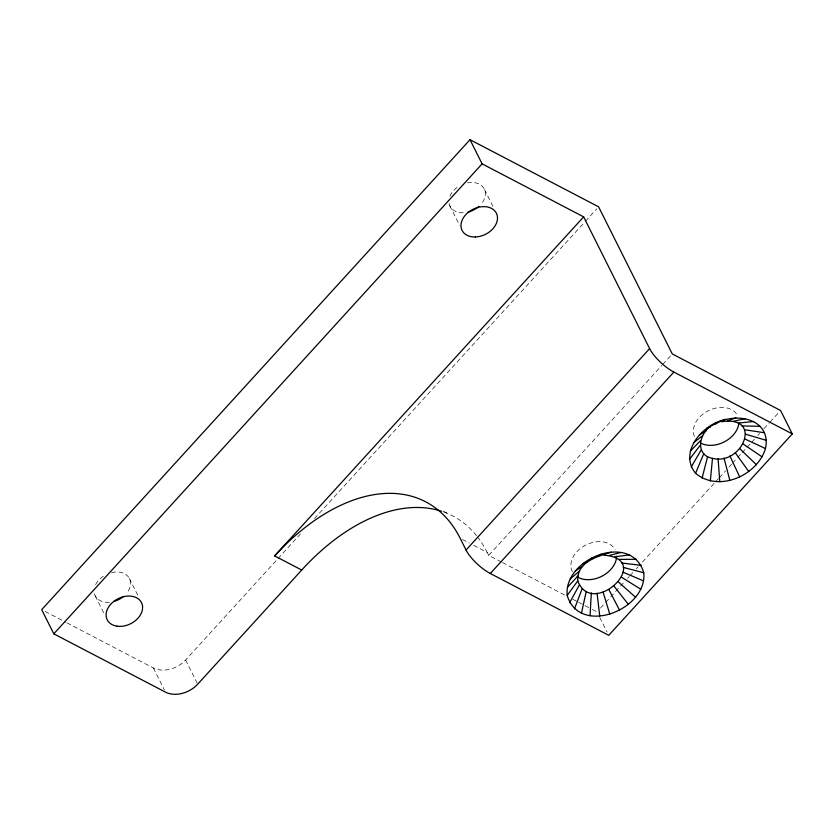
<?xml version="1.0" encoding="UTF-8"?>
<svg xmlns="http://www.w3.org/2000/svg" width="834" height="834" viewBox="0 0 834 834"><rect width="100%" height="100%" fill="white"/><g stroke="black" fill="none" stroke-linecap="round" stroke-linejoin="round"><path stroke-width="0.63" stroke-dasharray="4.17 3.13" d="M67.033 622.883L153.373 667.961A23.957 17.493 -26.6 0 0 185.586 660.017L300.459 533.969M314.491 518.571L584.582 222.219M585.458 221.26L596.852 208.75M501.39 561.991L488.724 555.371L661.789 365.459M662.665 364.5L671.412 354.909M600.501 608.069L604.879 603.274M605.755 602.315L624.103 582.174M627.606 578.337L629.347 576.419M630.223 575.46L632.85 572.583M636.342 568.746L638.093 566.828M642.461 562.033L715.009 482.417M715.885 481.458L718.512 478.58M719.388 477.621L725.507 470.908M728.999 467.071L731.626 464.194M732.492 463.235L736.87 458.439M737.736 457.48L741.238 453.644M742.114 452.685L754.353 439.257M757.845 435.421L759.597 433.503M763.965 428.707L769.209 422.953M770.084 421.994L779.696 411.443M443.115 511.054L448.755 513.994M462.443 539.483L469.208 543.017M473.722 545.373L487.254 552.442L488.724 555.371M502.548 562.585L565.9 595.664M572.812 599.271L577.42 601.679M578.577 602.284L591.254 608.893M592.401 609.498L597.008 611.906M45.151 611.468L65.876 622.289M484.491 189.516L493.728 207.958M449.755 205.706L459.576 225.295M599.802 617.483L607.058 631.974M185.586 660.017L197.116 683.036M129.343 578.369L139.101 597.863M153.373 667.961L164.329 689.833M95.253 595.903L104.448 614.251M694.43 436.505A23.957 17.493 -26.6 0 1 709.129 410.349A23.957 17.493 -26.6 0 1 737.85 416.27M572.458 571.78A24.03 17.545 -26.6 0 1 585.426 545.217A24.03 17.545 -26.6 0 1 615.075 549.554M444.053 512.097A196.459 118.741 -62.4 0 1 476.621 535.741M477.413 536.752A196.459 118.741 -62.4 0 1 487.254 552.442M467.394 182.855A19.172 13.99 -26.6 0 1 483.856 188.296A19.172 13.99 -26.6 0 1 480.665 204.674M463.297 212.774A19.172 13.99 -26.6 0 1 449.046 203.35M449.933 196.219A19.172 13.99 -26.6 0 1 457.22 187.306M111.589 572.593A19.172 13.99 -26.6 0 1 128.613 577.191A19.172 13.99 -26.6 0 1 126.466 593.474M109.431 602.242A19.172 13.99 -26.6 0 1 94.148 592.401M95.639 584.582A19.172 13.99 -26.6 0 1 105.772 574.751"/><path stroke-width="1.25" d="M567.203 595.424C563.419 558.488 631.421 531.55 643.775 572.75C647.57 609.685 579.557 636.623 567.203 595.424L577.764 580.871C576.68 562.033 597.102 556.507 611.27 552.212M577.764 580.871C592.474 619.422 654.836 559.301 603.941 555.204M590.045 615.701L591.337 592.911M710.339 480.999L712.486 458.356C692.647 454.634 700.383 428.196 715.874 423.818C735.932 411.402 771.784 419.002 765.466 448.556C757.335 475.703 718.543 492.685 695.577 473.285C678.032 451.465 703.521 423.641 725.934 419.273M712.486 458.356C742.396 465.925 763.496 415.301 721.733 421.743M715.874 423.818L716.052 422.765M581.444 613.292L586.219 591.483M702.082 478.111L707.586 456.646M574.47 608.893L582.08 588.867M695.577 473.285L703.729 453.779M569.612 602.794L579.203 585.249M691.271 466.873L701.175 449.974M689.457 459.284L700.101 445.481M470.011 139.695L482.115 163.86L583.644 216.861L274.636 555.913A196.459 118.741 -62.4 0 1 460.18 538.305L466.05 550.023A23.957 7.631 42.3 0 0 490.298 573.49L608.737 635.32L792.3 433.909L780.572 410.484L672.287 353.95L598.604 206.822L470.011 139.695L41.7 609.664L53.803 633.84L165.476 692.137A23.957 17.493 -26.6 0 0 197.689 684.182L301.71 570.049A196.459 118.741 -62.4 0 1 441.634 511.263M53.803 633.84L482.115 163.86M466.05 550.023L649.613 348.602L583.644 216.861M490.298 573.49L673.862 372.068L792.3 433.909M567.401 587.282L577.879 576.033M690.271 451.058L700.581 440.602M570.195 578.932L579.547 571.071M693.638 442.75L702.582 435.671M597.968 556.341L601.22 554.13M575.397 570.915L582.632 566.317M699.34 434.921L705.96 431.022M582.643 563.805L586.938 562.095M727.665 420.899L735.932 417.855M706.992 428.103L710.495 426.977M609.675 555.361L620.934 552.473M733.274 421.358L745.398 418.626M614.794 556.789L629.545 554.881M738.173 423.067L753.655 421.514M618.932 559.405L636.509 559.291M742.041 425.934L760.16 426.33M621.81 563.023L641.367 565.379M744.585 429.739L764.465 432.752M623.248 567.401L643.775 572.75M745.659 434.233L766.269 440.331M623.134 572.239L643.577 580.891M745.179 439.111L765.466 448.556M274.636 555.913L301.71 570.049M621.466 577.201L640.783 589.252M743.188 444.042L762.099 456.876M591.452 558.082L592.171 558.686M618.38 581.955L635.591 597.259M739.8 448.692L756.386 464.705M614.074 586.177L628.336 604.369M735.265 452.737L748.744 471.523M608.841 589.575L619.526 610.092M729.886 455.896L739.675 476.86M603.045 591.931L609.769 614.053M724.027 457.97L729.802 480.353M597.071 593.068L599.709 615.961M718.095 458.804L719.794 481.76M673.862 372.068A23.957 7.631 42.3 0 1 649.613 348.602M738.872 423.182A23.957 17.493 -26.6 0 1 724.548 441.739A23.957 17.493 -26.6 0 1 700.841 443.177M616.639 556.309A24.03 17.545 -26.6 0 1 602.096 576.117A24.03 17.545 -26.6 0 1 577.264 576.847M478.945 206.373A19.172 13.99 -26.6 0 1 468.041 212.107M123.015 596.831A19.172 13.99 -26.6 0 1 114.185 601.366M475.411 236.981A19.172 13.99 -26.6 0 0 496.616 213.723A19.172 13.99 -26.6 0 0 465.706 214.745A19.172 13.99 -26.6 0 0 475.411 236.981M116.916 626.178A19.172 13.99 -26.6 0 0 142.51 605.953A19.172 13.99 -26.6 0 0 113.643 601.533A19.172 13.99 -26.6 0 0 116.916 626.178"/></g></svg>
